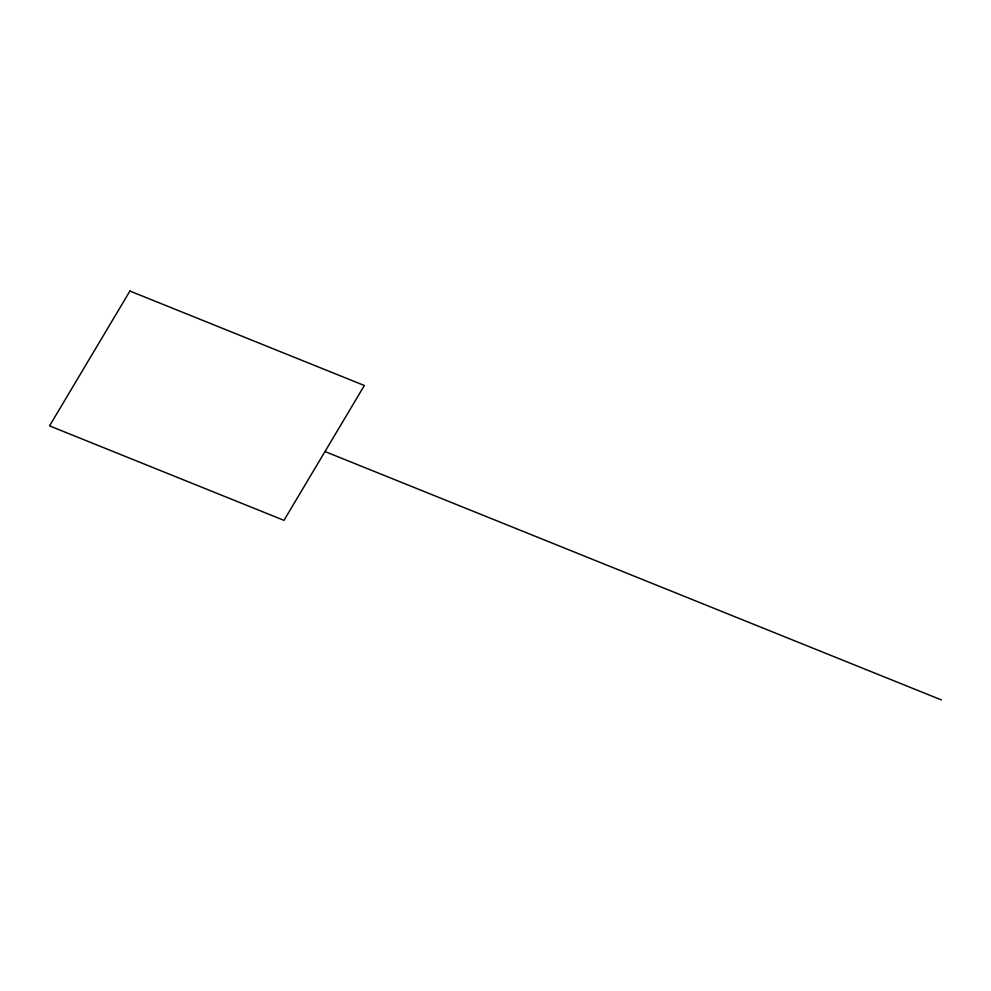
<?xml version="1.0" encoding="UTF-8"?>
<svg xmlns="http://www.w3.org/2000/svg" width="991" height="991" viewBox="0 0 991 991"><rect width="100%" height="100%" fill="white"/><g stroke="black" fill="none" stroke-linecap="round" stroke-linejoin="round"><path stroke-width="1.49" d="M324.986 451.549L941.45 699.956M129.92 291.044L49.55 425.882L283.983 520.349L364.354 385.511L129.92 291.044"/></g></svg>
